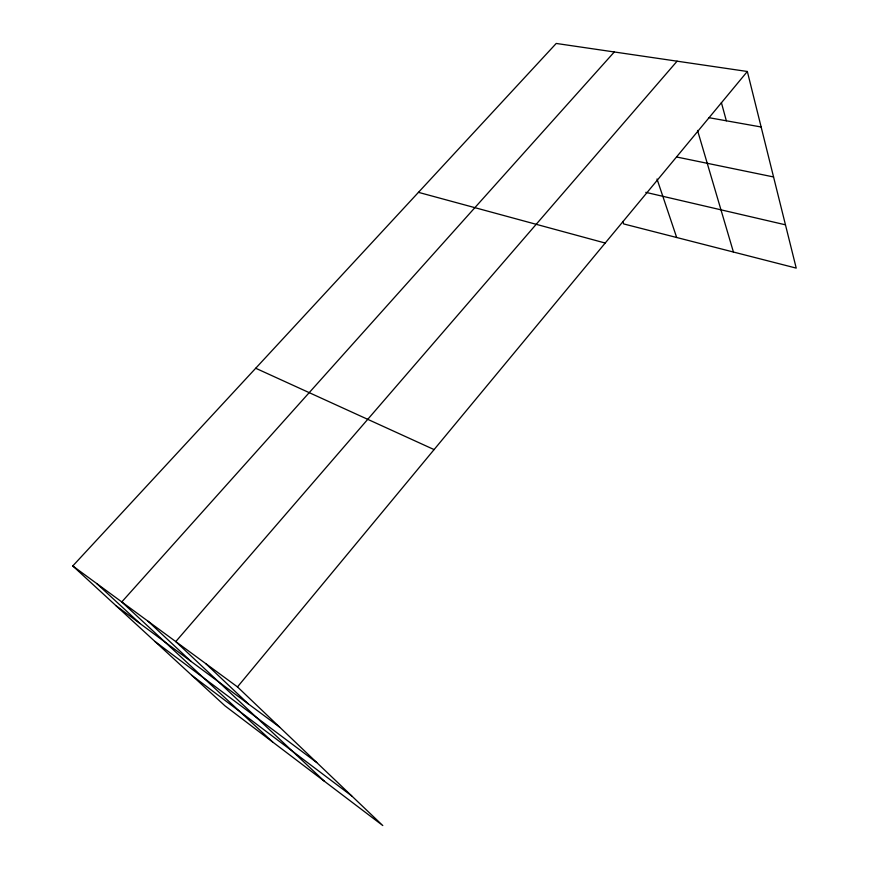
<?xml version="1.0" encoding="UTF-8"?>
<svg xmlns="http://www.w3.org/2000/svg" width="869" height="869" viewBox="0 0 869 869"><rect width="100%" height="100%" fill="white"/><g stroke="black" fill="none" stroke-linecap="round" stroke-linejoin="round"><path stroke-width="1.3" d="M237.476 686.912L747.34 71.486L556.225 43.45L72.779 565.958L224.952 705.824L382.784 825.55L237.476 686.912L72.779 565.958M677.103 61.178L175.766 641.594L324.517 781.35M614.307 51.966L121.769 601.945L272.692 742.039M708.974 117.695L761.146 126.993M676.864 157.039L773.562 176.961M645.765 192.342L785.457 224.821M418.456 192.342L605.215 243.048M255.703 368.25L434.087 449.588M116.142 605.812L279.579 727.092M154.899 641.431L316.75 762.547M191.788 675.332L351.695 795.895M96.698 583.523L140.018 623.529M148.099 621.27L191.158 661.483M205.79 663.644L248.306 703.89M622.736 221.454L623.66 223.93L796.221 268.108L747.34 71.486M657.007 178.992L676.679 237.509M697.535 130.415L733.425 252.032M721.389 102.607L726.343 120.791"/></g></svg>
